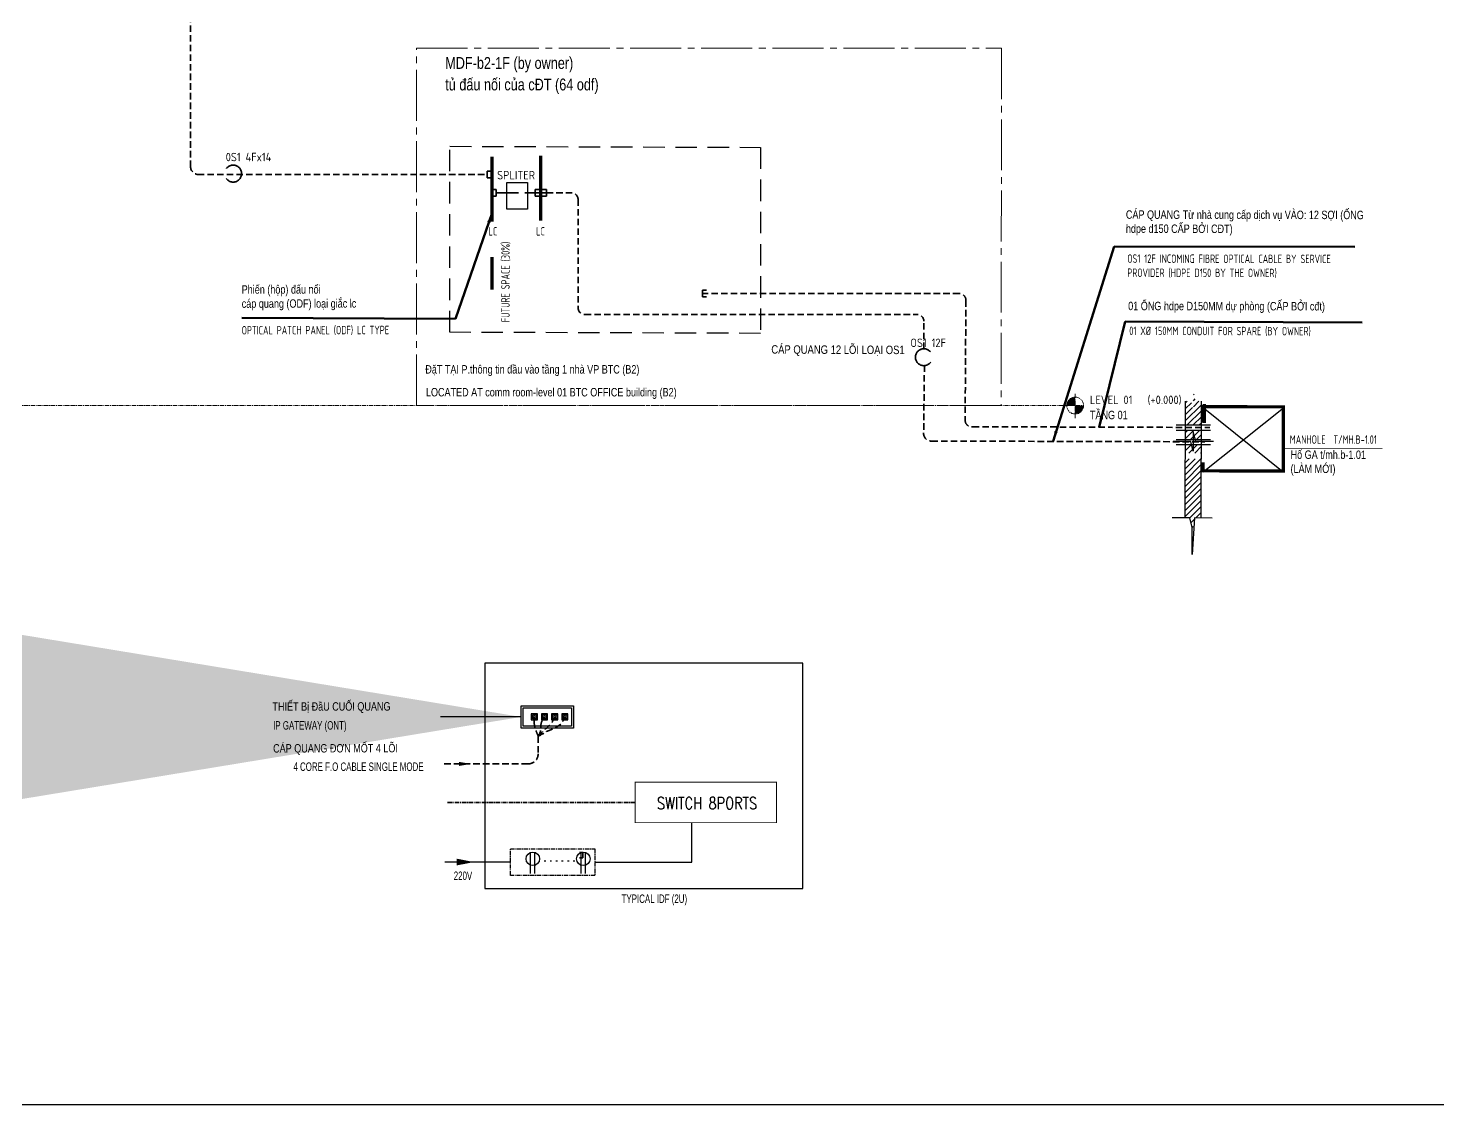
# Model space of a CAD drawing. Header units: millimetres. Extents: x -197 to 1453, y -101 to 618.
# Drawn here: x 376.7 to 793.7, y -101.4 to 217.1 of the extents above; entities that cross this region are included whole.
import ezdxf
from ezdxf.enums import TextEntityAlignment as Align

# ---------------------------------------------------------------- set-up
doc = ezdxf.new("R2010")
doc.units = ezdxf.units.MM
for name, pattern in [('HC-B_EC0-112 ZONE B-TELEPHONE & DATA SYSTEM SCHEMATIC (200529)$0$HIDDEN', [0.375, 0.25, -0.125]), ('HC-B_EC0-112 ZONE B-TELEPHONE & DATA SYSTEM SCHEMATIC (200529)$0$x-219010-E-00_Tell & Data System Schematic$0$CENTER', [2, 1.25, -0.25, 0.25, -0.25]), ('HC-B_EC0-112 ZONE B-TELEPHONE & DATA SYSTEM SCHEMATIC (200529)$0$x-219010-E-00_Tell & Data System Schematic$0$GEC-COMM_CENTER2', [28.575, 19.05, -3.175, 3.175, -3.175]), ('HC-B_EC0-112 ZONE B-TELEPHONE & DATA SYSTEM SCHEMATIC (200529)$0$x-219010-E-00_Tell & Data System Schematic$0$GEC-COMM_DOT2', [3.175, 0, -3.175]), ('HC-B_EC0-112 ZONE B-TELEPHONE & DATA SYSTEM SCHEMATIC (200529)$0$x-219010-E-00_Tell & Data System Schematic$0$GEC-COMM_HIDDEN', [9.525, 6.35, -3.175]), ('HC-B_EC0-112 ZONE B-TELEPHONE & DATA SYSTEM SCHEMATIC (200529)$0$x-219010-E-00_Tell & Data System Schematic$0$P-GEC_CPIP 1 CENTER2', [21.05, 15.05, -2, 2, -2]), ('HC-B_EC0-112 ZONE B-TELEPHONE & DATA SYSTEM SCHEMATIC (200529)$0$xx-219010_E-Tell & Data System Floor line$0$CENTER', [2, 1.25, -0.25, 0.25, -0.25])]:
    doc.linetypes.add(name, pattern=pattern)
for name, color, linetype in [('HC-B_EC0-112 ZONE B-TELEPHONE & DATA SYSTEM SCHEMATIC (200529)$0$E-BBAR', 3, 'Continuous'), ('HC-B_EC0-112 ZONE B-TELEPHONE & DATA SYSTEM SCHEMATIC (200529)$0$E-SCH', 3, 'Continuous'), ('HC-B_EC0-112 ZONE B-TELEPHONE & DATA SYSTEM SCHEMATIC (200529)$0$E-TEL_DATA', 3, 'Continuous'), ('HC-B_EC0-112 ZONE B-TELEPHONE & DATA SYSTEM SCHEMATIC (200529)$0$E-TXT25', 7, 'Continuous'), ('HC-B_EC0-112 ZONE B-TELEPHONE & DATA SYSTEM SCHEMATIC (200529)$0$GEC- E-TEXT', 7, 'Continuous'), ('HC-B_EC0-112 ZONE B-TELEPHONE & DATA SYSTEM SCHEMATIC (200529)$0$GEC-E-COMM-ENCL', 7, 'HC-B_EC0-112 ZONE B-TELEPHONE & DATA SYSTEM SCHEMATIC (200529)$0$x-219010-E-00_Tell & Data System Schematic$0$GEC-COMM_CENTER2'), ('HC-B_EC0-112 ZONE B-TELEPHONE & DATA SYSTEM SCHEMATIC (200529)$0$GEC-E-COMM-POWR-WIRE', 4, 'Continuous'), ('HC-B_EC0-112 ZONE B-TELEPHONE & DATA SYSTEM SCHEMATIC (200529)$0$GEC-G-ANNO-TEXT-EN', 7, 'Continuous'), ('HC-B_EC0-112 ZONE B-TELEPHONE & DATA SYSTEM SCHEMATIC (200529)$0$GEC-G-ANNO-TEXT-VN', 7, 'Continuous')]:
    doc.layers.add(name, color=color, linetype=linetype)
for name, color, linetype, lineweight in [('HC-B_EC0-112 ZONE B-TELEPHONE & DATA SYSTEM SCHEMATIC (200529)$0$E-Cabling', 2, 'Continuous', 20), ('HC-B_EC0-112 ZONE B-TELEPHONE & DATA SYSTEM SCHEMATIC (200529)$0$E-TXT-25VN', 7, 'Continuous', 25), ('HC-B_EC0-112 ZONE B-TELEPHONE & DATA SYSTEM SCHEMATIC (200529)$0$GEC-E-COMM-CABLE-CAT6', 3, 'HC-B_EC0-112 ZONE B-TELEPHONE & DATA SYSTEM SCHEMATIC (200529)$0$x-219010-E-00_Tell & Data System Schematic$0$CENTER', 35), ('HC-B_EC0-112 ZONE B-TELEPHONE & DATA SYSTEM SCHEMATIC (200529)$0$GEC-E-COMM-EQPM', 6, 'Continuous', 30), ('HC-B_EC0-112 ZONE B-TELEPHONE & DATA SYSTEM SCHEMATIC (200529)$0$GEC-E-COMM-FEED', 5, 'HC-B_EC0-112 ZONE B-TELEPHONE & DATA SYSTEM SCHEMATIC (200529)$0$x-219010-E-00_Tell & Data System Schematic$0$CENTER', 50), ('HC-B_EC0-112 ZONE B-TELEPHONE & DATA SYSTEM SCHEMATIC (200529)$0$GEC-E-COMM-LEADER', 10, 'Continuous', 20), ('HC-B_EC0-112 ZONE B-TELEPHONE & DATA SYSTEM SCHEMATIC (200529)$0$GEC-E-COMM-OPTICAL FIBER- 4F', 5, 'HC-B_EC0-112 ZONE B-TELEPHONE & DATA SYSTEM SCHEMATIC (200529)$0$x-219010-E-00_Tell & Data System Schematic$0$GEC-COMM_HIDDEN', 35), ('HC-B_EC0-112 ZONE B-TELEPHONE & DATA SYSTEM SCHEMATIC (200529)$0$GEC-E-DIAG-BORD', 7, 'HC-B_EC0-112 ZONE B-TELEPHONE & DATA SYSTEM SCHEMATIC (200529)$0$x-219010-E-00_Tell & Data System Schematic$0$CENTER', 18), ('HC-B_EC0-112 ZONE B-TELEPHONE & DATA SYSTEM SCHEMATIC (200529)$0$GEC-E-DIAG-EQPM', 6, 'Continuous', 30), ('HC-B_EC0-112 ZONE B-TELEPHONE & DATA SYSTEM SCHEMATIC (200529)$0$GEC-G-DIAG-FLOR', 8, 'HC-B_EC0-112 ZONE B-TELEPHONE & DATA SYSTEM SCHEMATIC (200529)$0$x-219010-E-00_Tell & Data System Schematic$0$CENTER', 9), ('HC-B_EC0-112 ZONE B-TELEPHONE & DATA SYSTEM SCHEMATIC (200529)$0$xx-219010_E-Tell & Data System Floor line$0$GEC-G-DIAG-FLOR', 8, 'HC-B_EC0-112 ZONE B-TELEPHONE & DATA SYSTEM SCHEMATIC (200529)$0$xx-219010_E-Tell & Data System Floor line$0$CENTER', 9)]:
    doc.layers.add(name, color=color, linetype=linetype, lineweight=lineweight)
doc.styles.add('HC-B_EC0-112 ZONE B-TELEPHONE & DATA SYSTEM SCHEMATIC (200529)$0$ICE-VN', font='vn_vni.shx', dxfattribs={"width": 0.7})
doc.styles.add('HC-B_EC0-112 ZONE B-TELEPHONE & DATA SYSTEM SCHEMATIC (200529)$0$Standard', font='simplex.shx')
doc.styles.add('HC-B_EC0-112 ZONE B-TELEPHONE & DATA SYSTEM SCHEMATIC (200529)$0$x-219010-E-00_Tell & Data System Schematic$0$GEC-EN_Text Style-2.5mm-Isocp', font='isocp.shx', dxfattribs={"width": 0.8, "height": 2.5})
doc.styles.add('HC-B_EC0-112 ZONE B-TELEPHONE & DATA SYSTEM SCHEMATIC (200529)$0$x-219010-E-00_Tell & Data System Schematic$0$GEC-Text stype-EN', font='isocp.shx', dxfattribs={"height": 2.5})
doc.styles.add('HC-B_EC0-112 ZONE B-TELEPHONE & DATA SYSTEM SCHEMATIC (200529)$0$x-219010-E-00_Tell & Data System Schematic$0$GEC-VN_Text Style-2.5mm-Hoatbif-WF 0.8', font='hoatbif.shx', dxfattribs={"width": 0.8, "height": 2.5})
doc.styles.add('HC-B_EC0-112 ZONE B-TELEPHONE & DATA SYSTEM SCHEMATIC (200529)$0$x-219010-E-00_Tell & Data System Schematic$0$GEC-VN_Text Style_Arial-2.5mm', font='arial_0.ttf', dxfattribs={"width": 0.8, "height": 2.5})
doc.styles.add('HC-B_EC0-112 ZONE B-TELEPHONE & DATA SYSTEM SCHEMATIC (200529)$0$xx-219010_E-Tell & Data System Floor line$0$GEC-EN_Text Style-2.5mm-Isocp', font='isocp.shx', dxfattribs={"height": 2.5})
doc.styles.add('HC-B_EC0-112 ZONE B-TELEPHONE & DATA SYSTEM SCHEMATIC (200529)$0$xx-219010_E-Tell & Data System Floor line$0$GEC-VN_Text Style-2.5mm-Hoatbif-WF 0.8', font='hoatbif.shx', dxfattribs={"width": 0.8, "height": 2.5})
doc.dimstyles.new('HC-B_EC0-112 ZONE B-TELEPHONE & DATA SYSTEM SCHEMATIC (200529)$0$ISO-25', dxfattribs={"dimtxt": 2.5, "dimasz": 2.5, "dimexe": 1.25, "dimexo": 0.625, "dimtad": 1, "dimtxsty": 'HC-B_EC0-112 ZONE B-TELEPHONE & DATA SYSTEM SCHEMATIC (200529)$0$Standard', "dimcen": 2.5, "dimadec": 0, "dimazin": 0, "dimtfac": 1, "dimtmove": 0, "dimatfit": 3, "dimfxl": 1, "dimarcsym": 0})
doc.dimstyles.new('HC-B_EC0-112 ZONE B-TELEPHONE & DATA SYSTEM SCHEMATIC (200529)$0$x-219010-E-00_Tell & Data System Schematic$0$GEC-DIM STYLE-1', dxfattribs={"dimtxt": 2.5, "dimasz": 0.5, "dimexe": 0.18, "dimexo": 2, "dimgap": 0.18, "dimtad": 1, "dimtoh": 1, "dimdec": 0, "dimzin": 0, "dimdsep": 46, "dimtxsty": 'HC-B_EC0-112 ZONE B-TELEPHONE & DATA SYSTEM SCHEMATIC (200529)$0$x-219010-E-00_Tell & Data System Schematic$0$GEC-EN_Text Style-2.5mm-Isocp', "dimcen": 0.09, "dimclrd": 1, "dimclre": 1, "dimclrt": 256, "dimadec": 0, "dimazin": 0, "dimtfac": 1, "dimtdec": 0, "dimtofl": 0, "dimtmove": 0, "dimatfit": 3, "dimfxl": 1, "dimtolj": 1, "dimtzin": 0, "dimarcsym": 0})

# ---------------------------------------------------------------- blocks, each defined once
blk = doc.blocks.new('HC-B_EC0-112 ZONE B-TELEPHONE & DATA SYSTEM SCHEMATIC (200529)$0$xx-219010_E-Tell & Data System Floor line$0$GEC-M&E_ELEVATION LEVEL')
at = {"lineweight": 9}
h = blk.add_hatch(color=251, dxfattribs=at)
edge = h.paths.add_edge_path(flags=0)
edge.add_line((0, 0), (-2.5, 0))
edge.add_arc((0, 0), 2.5, 90, 180, ccw=False)
edge.add_line((0, 2.5), (0, 0))
h = blk.add_hatch(color=251, dxfattribs=at)
edge = h.paths.add_edge_path(flags=0)
edge.add_line((0, 0), (2.5, 0))
edge.add_arc((0, 0), 2.5, -90, 0, ccw=False)
edge.add_line((0, -2.5), (0, 0))
for p, q in [((-3.75, 0), (2.5, 0)), ((0, -3.75), (0, 3.75))]:
    blk.add_line(p, q, dxfattribs=at)
blk.add_circle((0, 0), 2.5, dxfattribs=at)
at = {"color": 7, "style": 'HC-B_EC0-112 ZONE B-TELEPHONE & DATA SYSTEM SCHEMATIC (200529)$0$xx-219010_E-Tell & Data System Floor line$0$GEC-EN_Text Style-2.5mm-Isocp'}
for tag, p in [('GEC-NAME', (4.07, 0.43)), ('DESCRIPTION-1', (4.07, -3.07)), ('DESCRIPTION-2', (4.07, -6.57)), ('SPARE', (4.07, -10.07))]:
    blk.add_attdef(tag, p, '', height=2.5, dxfattribs=at)
blk = doc.blocks.new('HC-B_EC0-112 ZONE B-TELEPHONE & DATA SYSTEM SCHEMATIC (200529)$0$xx-219010_E-Tell & Data System Floor line', base_point=(-18, 186.01))
at = {"layer": 'HC-B_EC0-112 ZONE B-TELEPHONE & DATA SYSTEM SCHEMATIC (200529)$0$xx-219010_E-Tell & Data System Floor line$0$GEC-G-DIAG-FLOR'}
blk.add_line((3.32, 291.46), (756.25, 291.46), dxfattribs=at)
ref = blk.add_blockref('HC-B_EC0-112 ZONE B-TELEPHONE & DATA SYSTEM SCHEMATIC (200529)$0$xx-219010_E-Tell & Data System Floor line$0$GEC-M&E_ELEVATION LEVEL', (756.25, 291.46), dxfattribs=at)
ref.add_attrib('GEC-NAME', 'LEVEL 01', (760.62, 291.89), dxfattribs={"layer": '0', "color": 7, "height": 2.5, "style": 'HC-B_EC0-112 ZONE B-TELEPHONE & DATA SYSTEM SCHEMATIC (200529)$0$xx-219010_E-Tell & Data System Floor line$0$GEC-EN_Text Style-2.5mm-Isocp'})
ref.add_attrib('DESCRIPTION-1', 'TÇNG 01', (760.62, 287.42), dxfattribs={"layer": '0', "color": 7, "height": 2.5, "style": 'HC-B_EC0-112 ZONE B-TELEPHONE & DATA SYSTEM SCHEMATIC (200529)$0$xx-219010_E-Tell & Data System Floor line$0$GEC-VN_Text Style-2.5mm-Hoatbif-WF 0.8', "width": 0.8})
ref.add_attrib('DESCRIPTION-2', '(+0.000)', (777.68, 291.89), dxfattribs={"layer": '0', "color": 7, "height": 2.5, "style": 'HC-B_EC0-112 ZONE B-TELEPHONE & DATA SYSTEM SCHEMATIC (200529)$0$xx-219010_E-Tell & Data System Floor line$0$GEC-EN_Text Style-2.5mm-Isocp'})
blk = doc.blocks.new('HC-B_EC0-112 ZONE B-TELEPHONE & DATA SYSTEM SCHEMATIC (200529)$0$x-219010-E-00_Tell & Data System Schematic$0$GEC-E_COMMS-CONNECTION')
for p, q in [((0, 1), (0, -1)), ((0, 1), (1.25, 1)), ((0, -1), (1.25, -1))]:
    blk.add_line(p, q)
at = {"color": 7, "style": 'HC-B_EC0-112 ZONE B-TELEPHONE & DATA SYSTEM SCHEMATIC (200529)$0$x-219010-E-00_Tell & Data System Schematic$0$GEC-EN_Text Style-2.5mm-Isocp'}
for tag, p in [('GEC-NAME', (5.97, 2.04)), ('DESCRIPTION-1', (5.97, -1.46)), ('DESCRIPTION-2', (5.97, -4.96)), ('SPARE', (5.97, -8.46))]:
    blk.add_attdef(tag, p, '', height=2.5, dxfattribs=at)
blk = doc.blocks.new('HC-B_EC0-112 ZONE B-TELEPHONE & DATA SYSTEM SCHEMATIC (200529)$0$x-219010-E-00_Tell & Data System Schematic$0$GEC-E_COMMS-DENOTES NUMBER OF FIRES')
for points in [[(0.57, 1.87, 0, 1, 0), (-0.38, 0.4, 0, 0, 0), (-1.7, -1.84, 0, 0, 0)], [(1.43, 1.38, 0, 1, 0), (0.51, -0.21, 0, 0, 0), (-0.77, -2.38, 0, 0, 0)]]:
    blk.add_lwpolyline(points, format="xyseb")
blk.add_circle((0, 0), 2.5)
at = {"color": 7, "style": 'HC-B_EC0-112 ZONE B-TELEPHONE & DATA SYSTEM SCHEMATIC (200529)$0$x-219010-E-00_Tell & Data System Schematic$0$GEC-EN_Text Style-2.5mm-Isocp'}
for tag, p in [('GEC-NAME', (4.35, 2.97)), ('DESCRIPTION-1', (4.35, -0.53)), ('DESCRIPTION-2', (4.35, -4.03)), ('SPARE', (4.35, -7.53))]:
    blk.add_attdef(tag, p, '', height=2.5, dxfattribs=at)
blk = doc.blocks.new('HC-B_EC0-112 ZONE B-TELEPHONE & DATA SYSTEM SCHEMATIC (200529)$0$x-219010-E-00_Tell & Data System Schematic$0$GEC-E_M_RECEPTACLE-DUPLEX-WALL')
for p, q in [((-0.8, 0), (-0.8, 7.86)), ((0.8, 0), (0.8, 7.86))]:
    blk.add_line(p, q)
blk.add_circle((0, 5.49), 2.5)
at = {"style": 'HC-B_EC0-112 ZONE B-TELEPHONE & DATA SYSTEM SCHEMATIC (200529)$0$x-219010-E-00_Tell & Data System Schematic$0$GEC-Text stype-EN'}
for tag, p in [('1300', (7.34, 7.23)), ('AC', (7.34, 3.21)), ('IP54', (7.34, -1.01)), ('OTHER', (7.34, -4.98))]:
    blk.add_attdef(tag, text='', height=2.5, dxfattribs=at).set_placement(p, align=Align.MIDDLE_LEFT)
blk = doc.blocks.new('HC-B_EC0-112 ZONE B-TELEPHONE & DATA SYSTEM SCHEMATIC (200529)')
at = {"layer": 'HC-B_EC0-112 ZONE B-TELEPHONE & DATA SYSTEM SCHEMATIC (200529)$0$GEC-E-COMM-EQPM', "linetype": 'Continuous'}
h = blk.add_hatch(dxfattribs=at)
h.set_pattern_fill('ANSI31', color=256, scale=10, style=0)
h.set_pattern_definition([(45, (880924.9846, -831778.8763), (-0.8838834765, 0.8838834765), [])])
h.paths.add_polyline_path([(723.68, 78.84), (718.93, 78.85), (718.95, 89.67), (723.69, 89.66)])
h.paths.add_polyline_path([(723.71, 99.77), (718.97, 99.77), (718.98, 106.75), (720.64, 106.75), (721.35, 103.9), (721.36, 109.6), (722.06, 106.75), (723.72, 106.75)])
h.paths.add_polyline_path([(718.93, 78.85), (723.68, 78.84), (723.66, 72.2), (721.7, 72.2), (720.98, 67.46), (720.98, 69.35), (720.28, 72.2), (718.92, 72.2)])
h.paths.add_polyline_path([(723.7, 93.96), (723.7, 91.36), (718.95, 91.37), (718.96, 93.96)])
h.paths.add_polyline_path([(723.71, 98.16), (723.7, 95.42), (718.96, 95.42), (718.96, 98.16)])
for points in [[(-196.95, 617.68), (1453.09, 617.68), (1453.09, -101.37), (-196.95, -101.37)], [(518.26, 171.38), (524.44, 171.38), (524.44, 163.49), (518.26, 163.49)]]:
    blk.add_lwpolyline(points, close=True)
for points in [[(529.36, -29.24), (529.82, -29.24)], [(531.08, -29.24), (531.54, -29.24)], [(532.79, -29.24), (533.26, -29.24)], [(534.51, -29.24), (534.97, -29.24)], [(536.23, -29.24), (536.69, -29.24)], [(537.94, -29.24), (538.41, -29.24)]]:
    blk.add_lwpolyline(points)
at = {"layer": 'HC-B_EC0-112 ZONE B-TELEPHONE & DATA SYSTEM SCHEMATIC (200529)$0$E-BBAR', "const_width": 0.288}
blk.add_lwpolyline([(598.04, -5.94), (556.24, -5.94), (556.24, -17.92), (598.04, -17.92)], close=True, dxfattribs=at)
at = {"layer": 'HC-B_EC0-112 ZONE B-TELEPHONE & DATA SYSTEM SCHEMATIC (200529)$0$E-Cabling'}
for centre in [(526.44, 13.35), (529.44, 13.35), (532.44, 13.35), (535.44, 13.35)]:
    blk.add_circle(centre, 0.334, dxfattribs=at)
at = {"layer": 'HC-B_EC0-112 ZONE B-TELEPHONE & DATA SYSTEM SCHEMATIC (200529)$0$E-SCH', "ltscale": 1000}
blk.add_solid([(504.14, 0.06), (507.74, -0.54), (504.14, -1.14)], dxfattribs=at)
at = {"layer": 'HC-B_EC0-112 ZONE B-TELEPHONE & DATA SYSTEM SCHEMATIC (200529)$0$E-TEL_DATA', "color": 1}
for points in [[(511.79, -37.37), (605.83, -37.37), (605.83, 29.26), (511.79, 29.26)], [(523.14, 16.05), (537.4, 16.05), (537.4, 10.65), (523.14, 10.65)], [(525.54, 12.45), (527.34, 12.45), (527.34, 14.25), (525.54, 14.25)], [(528.54, 12.45), (530.34, 12.45), (530.34, 14.25), (528.54, 14.25)], [(531.54, 12.45), (533.34, 12.45), (533.34, 14.25), (531.54, 14.25)], [(534.54, 12.45), (536.34, 12.45), (536.34, 14.25), (534.54, 14.25)]]:
    blk.add_lwpolyline(points, close=True, dxfattribs=at)
at = {"layer": 'HC-B_EC0-112 ZONE B-TELEPHONE & DATA SYSTEM SCHEMATIC (200529)$0$E-TEL_DATA'}
blk.add_lwpolyline([(522.54, 16.65), (538, 16.65), (538, 10.05), (522.54, 10.05)], close=True, dxfattribs=at)
at = {"layer": 'HC-B_EC0-112 ZONE B-TELEPHONE & DATA SYSTEM SCHEMATIC (200529)$0$E-TEL_DATA', "color": 2}
for points in [[(527.04, 13.95), (527.04, 12.75), (525.84, 12.75), (525.84, 13.95)], [(530.04, 13.95), (530.04, 12.75), (528.84, 12.75), (528.84, 13.95)], [(533.04, 13.95), (533.04, 12.75), (531.84, 12.75), (531.84, 13.95)], [(536.04, 13.95), (536.04, 12.75), (534.84, 12.75), (534.84, 13.95)]]:
    blk.add_lwpolyline(points, close=True, dxfattribs=at)
at = {"layer": 'HC-B_EC0-112 ZONE B-TELEPHONE & DATA SYSTEM SCHEMATIC (200529)$0$E-TXT25', "color": 1, "linetype": 'HC-B_EC0-112 ZONE B-TELEPHONE & DATA SYSTEM SCHEMATIC (200529)$0$HIDDEN', "lineweight": -2}
blk.add_lwpolyline([(508.58, -29.57, 0, 2, 0), (503.46, -29.57, 2, 2, 0)], format="xyseb", dxfattribs=at)
at = {"layer": 'HC-B_EC0-112 ZONE B-TELEPHONE & DATA SYSTEM SCHEMATIC (200529)$0$GEC-E-COMM-CABLE-CAT6'}
blk.add_lwpolyline([(556.24, -11.93), (500.62, -11.93)], dxfattribs=at)
at = {"layer": 'HC-B_EC0-112 ZONE B-TELEPHONE & DATA SYSTEM SCHEMATIC (200529)$0$GEC-E-COMM-ENCL', "linetype": 'HC-B_EC0-112 ZONE B-TELEPHONE & DATA SYSTEM SCHEMATIC (200529)$0$x-219010-E-00_Tell & Data System Schematic$0$GEC-COMM_HIDDEN'}
blk.add_lwpolyline([(501.48, 182.12), (593.35, 181.8), (593.35, 126.8), (501.48, 127.12)], close=True, dxfattribs=at)
at = {"layer": 'HC-B_EC0-112 ZONE B-TELEPHONE & DATA SYSTEM SCHEMATIC (200529)$0$GEC-E-COMM-EQPM'}
for p, q in [((718.92, 72.2), (718.98, 106.75)), ((723.66, 72.2), (723.72, 106.75)), ((747.97, 104.7), (724.21, 85.75)), ((747.94, 85.71), (724.24, 104.74)), ((716.24, 99.78), (726.4, 99.76)), ((716.24, 98.17), (726.4, 98.15)), ((716.23, 93.97), (726.39, 93.95)), ((716.24, 95.43), (726.4, 95.41)), ((719.08, 78.51), (718.93, 78.66))]:
    blk.add_line(p, q, dxfattribs=at)
at = {"layer": 'HC-B_EC0-112 ZONE B-TELEPHONE & DATA SYSTEM SCHEMATIC (200529)$0$GEC-E-COMM-EQPM', "const_width": 0.949}
for points in [[(724.23, 100.37), (724.24, 105.11), (747.97, 105.07), (747.94, 86.09), (724.21, 86.13), (724.21, 88.62)], [(724.62, 100.32), (724.62, 105.91)]]:
    blk.add_lwpolyline(points, dxfattribs=at)
at = {"layer": 'HC-B_EC0-112 ZONE B-TELEPHONE & DATA SYSTEM SCHEMATIC (200529)$0$GEC-E-COMM-EQPM'}
for points in [[(727.26, 94.8), (722.04, 94.81), (721.34, 97.66), (721.33, 91.96), (720.62, 94.81), (715.4, 94.82)], [(726.92, 72.19), (721.7, 72.2), (720.97, 61.41), (720.98, 69.35), (720.28, 72.2), (715.06, 72.21)]]:
    blk.add_lwpolyline(points, dxfattribs=at)
at = {"layer": 'HC-B_EC0-112 ZONE B-TELEPHONE & DATA SYSTEM SCHEMATIC (200529)$0$GEC-E-COMM-FEED', "const_width": 1}
for points in [[(513.94, 179.09), (513.94, 159.88)], [(528.31, 179.33), (528.31, 160.13)]]:
    blk.add_lwpolyline(points, dxfattribs=at)
at = {"layer": 'HC-B_EC0-112 ZONE B-TELEPHONE & DATA SYSTEM SCHEMATIC (200529)$0$GEC-E-COMM-FEED', "linetype": 'HC-B_EC0-112 ZONE B-TELEPHONE & DATA SYSTEM SCHEMATIC (200529)$0$x-219010-E-00_Tell & Data System Schematic$0$GEC-COMM_DOT2', "const_width": 1}
blk.add_lwpolyline([(513.94, 149.43), (513.94, 139.75)], dxfattribs=at)
at = {"layer": 'HC-B_EC0-112 ZONE B-TELEPHONE & DATA SYSTEM SCHEMATIC (200529)$0$GEC-E-COMM-LEADER'}
blk.add_line((747.95, 92.81), (777.15, 92.73), dxfattribs=at)
at = {"layer": 'HC-B_EC0-112 ZONE B-TELEPHONE & DATA SYSTEM SCHEMATIC (200529)$0$GEC-E-COMM-OPTICAL FIBER- 4F'}
for p, q in [((515.37, 168.39), (526.69, 168.39)), ((523.59, 168.39), (530.05, 168.39))]:
    blk.add_line(p, q, dxfattribs=at)
at = {"layer": 'HC-B_EC0-112 ZONE B-TELEPHONE & DATA SYSTEM SCHEMATIC (200529)$0$GEC-E-COMM-OPTICAL FIBER- 4F', "ltscale": 0.3}
for p, q in [((530.05, 168.39), (537.37, 168.39)), ((539.37, 166.39), (539.37, 134.38)), ((541.37, 132.38), (639.64, 132.38)), ((641.64, 122.24), (641.64, 130.38))]:
    blk.add_line(p, q, dxfattribs=at)
at = {"layer": 'HC-B_EC0-112 ZONE B-TELEPHONE & DATA SYSTEM SCHEMATIC (200529)$0$GEC-E-COMM-OPTICAL FIBER- 4F', "linetype": 'HC-B_EC0-112 ZONE B-TELEPHONE & DATA SYSTEM SCHEMATIC (200529)$0$x-219010-E-00_Tell & Data System Schematic$0$GEC-COMM_HIDDEN', "ltscale": 0.3}
blk.add_lwpolyline([(440.2, 228.6), (426.68, 228.47, 0.411493), (424.7, 226.47), (424.7, 176.31, 0.372602), (426.89, 173.78), (512.51, 173.78)], format="xyb", dxfattribs=at)
at = {"layer": 'HC-B_EC0-112 ZONE B-TELEPHONE & DATA SYSTEM SCHEMATIC (200529)$0$GEC-E-COMM-OPTICAL FIBER- 4F', "ltscale": 0.3}
for points in [[(575.95, 138.6), (652.07, 138.6, -0.415092), (654.07, 136.59), (653.86, 100.94, 0.438645), (656.13, 99.18), (726.19, 98.97)], [(641.81, 117.34), (641.58, 97.03, 0.412953), (643.87, 94.94), (724.76, 94.74)], [(527.57, 7.6), (527.57, 2.46, -0.414214), (524.57, -0.54), (499.21, -0.54)]]:
    blk.add_lwpolyline(points, format="xyb", dxfattribs=at)
for centre, start, end in [((537.37, 166.39), 0, 90), ((541.37, 134.38), 180, 270), ((639.64, 130.38), 0, 90)]:
    blk.add_arc(centre, 2, start, end, dxfattribs=at)
for points in [[(527.57, 7.6), (526.81, 9.57), (526.38, 11.65), (526.44, 13.35)], [(527.57, 7.6), (528.33, 9.57), (528.45, 11.48), (529.44, 13.35)], [(527.57, 7.6), (529.46, 9.58), (531.45, 11.48), (532.44, 13.35)], [(527.57, 7.6), (531.27, 9.58), (534.45, 11.48), (535.44, 13.35)]]:
    blk.add_spline(points, degree=3, dxfattribs=at)
at = {"layer": 'HC-B_EC0-112 ZONE B-TELEPHONE & DATA SYSTEM SCHEMATIC (200529)$0$GEC-E-COMM-POWR-WIRE'}
blk.add_line((519.36, -29.57), (499.98, -29.57), dxfattribs=at)
blk.add_lwpolyline([(544.37, -29.62), (573, -29.62), (573, -17.92)], dxfattribs=at)
at = {"layer": 'HC-B_EC0-112 ZONE B-TELEPHONE & DATA SYSTEM SCHEMATIC (200529)$0$GEC-E-DIAG-BORD', "lineweight": 30}
blk.add_lwpolyline([(519.36, -25.63), (544.37, -25.68), (544.37, -33.55), (519.36, -33.5)], close=True, dxfattribs=at)
at = {"layer": 'HC-B_EC0-112 ZONE B-TELEPHONE & DATA SYSTEM SCHEMATIC (200529)$0$GEC-G-DIAG-FLOR', "linetype": 'HC-B_EC0-112 ZONE B-TELEPHONE & DATA SYSTEM SCHEMATIC (200529)$0$x-219010-E-00_Tell & Data System Schematic$0$P-GEC_CPIP 1 CENTER2'}
blk.add_lwpolyline([(491.62, 211.14), (664.59, 211.14), (664.51, 105.45), (491.54, 105.45)], close=True, dxfattribs=at)
blk.add_blockref('HC-B_EC0-112 ZONE B-TELEPHONE & DATA SYSTEM SCHEMATIC (200529)$0$xx-219010_E-Tell & Data System Floor line', (-87.86, 0))
at = {"layer": 'HC-B_EC0-112 ZONE B-TELEPHONE & DATA SYSTEM SCHEMATIC (200529)$0$GEC-E-COMM-OPTICAL FIBER- 4F'}
ref = blk.add_blockref('HC-B_EC0-112 ZONE B-TELEPHONE & DATA SYSTEM SCHEMATIC (200529)$0$x-219010-E-00_Tell & Data System Schematic$0$GEC-E_COMMS-DENOTES NUMBER OF FIRES', (437.36, 174.05), dxfattribs=at)
ref.add_attrib('GEC-NAME', '0S1 4Fx14', (435.14, 177.7), dxfattribs={"layer": '0', "color": 7, "height": 2.5, "style": 'HC-B_EC0-112 ZONE B-TELEPHONE & DATA SYSTEM SCHEMATIC (200529)$0$x-219010-E-00_Tell & Data System Schematic$0$GEC-EN_Text Style-2.5mm-Isocp'})
for p in [(512.51, 173.78), (526.69, 168.39), (576.13, 138.6)]:
    blk.add_blockref('HC-B_EC0-112 ZONE B-TELEPHONE & DATA SYSTEM SCHEMATIC (200529)$0$x-219010-E-00_Tell & Data System Schematic$0$GEC-E_COMMS-CONNECTION', p, dxfattribs=at)
at = {"layer": 'HC-B_EC0-112 ZONE B-TELEPHONE & DATA SYSTEM SCHEMATIC (200529)$0$GEC-E-COMM-OPTICAL FIBER- 4F', "rotation": 180}
for p in [(515.19, 168.39), (530.05, 168.39)]:
    blk.add_blockref('HC-B_EC0-112 ZONE B-TELEPHONE & DATA SYSTEM SCHEMATIC (200529)$0$x-219010-E-00_Tell & Data System Schematic$0$GEC-E_COMMS-CONNECTION', p, dxfattribs=at)
at = {"layer": 'HC-B_EC0-112 ZONE B-TELEPHONE & DATA SYSTEM SCHEMATIC (200529)$0$GEC-E-COMM-OPTICAL FIBER- 4F'}
ref = blk.add_blockref('HC-B_EC0-112 ZONE B-TELEPHONE & DATA SYSTEM SCHEMATIC (200529)$0$x-219010-E-00_Tell & Data System Schematic$0$GEC-E_COMMS-DENOTES NUMBER OF FIRES', (641.63, 119.74), dxfattribs=dict(at, xscale=-1, rotation=359.7839406240342))
ref.add_attrib('GEC-NAME', 'OS1 12F', (637.66, 122.77), dxfattribs={"layer": '0', "color": 7, "height": 2.5, "rotation": 359.7839, "style": 'HC-B_EC0-112 ZONE B-TELEPHONE & DATA SYSTEM SCHEMATIC (200529)$0$x-219010-E-00_Tell & Data System Schematic$0$GEC-EN_Text Style-2.5mm-Isocp'})
ref.add_attrib('DESCRIPTION-1', 'CÁP QUANG 12 LÕI LOẠI OS1', (596.52, 120.8), dxfattribs={"layer": '0', "color": 7, "height": 2.5, "rotation": 359.7839, "style": 'HC-B_EC0-112 ZONE B-TELEPHONE & DATA SYSTEM SCHEMATIC (200529)$0$x-219010-E-00_Tell & Data System Schematic$0$GEC-VN_Text Style_Arial-2.5mm', "width": 0.8})
at = {"layer": 'HC-B_EC0-112 ZONE B-TELEPHONE & DATA SYSTEM SCHEMATIC (200529)$0$GEC-E-COMM-OPTICAL FIBER- 4F', "xscale": -0.8, "yscale": 0.8, "zscale": 0.8}
blk.add_blockref('HC-B_EC0-112 ZONE B-TELEPHONE & DATA SYSTEM SCHEMATIC (200529)$0$x-219010-E-00_Tell & Data System Schematic$0$GEC-E_COMMS-CONNECTION', (540.76, -27.53), dxfattribs=at)
at = {"layer": 'HC-B_EC0-112 ZONE B-TELEPHONE & DATA SYSTEM SCHEMATIC (200529)$0$GEC-E-DIAG-EQPM', "xscale": 0.8, "yscale": 0.8, "zscale": 0.8}
for p in [(525.98, -33), (540.91, -33)]:
    blk.add_blockref('HC-B_EC0-112 ZONE B-TELEPHONE & DATA SYSTEM SCHEMATIC (200529)$0$x-219010-E-00_Tell & Data System Schematic$0$GEC-E_M_RECEPTACLE-DUPLEX-WALL', p, dxfattribs=at)
at = {"layer": 'HC-B_EC0-112 ZONE B-TELEPHONE & DATA SYSTEM SCHEMATIC (200529)$0$E-TXT-25VN', "linetype": 'ByBlock', "lineweight": -2, "style": 'HC-B_EC0-112 ZONE B-TELEPHONE & DATA SYSTEM SCHEMATIC (200529)$0$ICE-VN', "width": 0.7}
for s, p in [('IP GATEWAY (ONT)', (449.18, 9.61)), ('220V', (502.59, -34.87))]:
    blk.add_text(s, height=2.5, dxfattribs=at).set_placement(p)
for s, p in [('4 CORE F.O CABLE SINGLE MODE', (493.67, -2.61)), ('TYPICAL IDF (2U)', (571.62, -41.66))]:
    blk.add_text(s, height=2.5, dxfattribs=at).set_placement(p, align=Align.RIGHT)
at = {"layer": 'HC-B_EC0-112 ZONE B-TELEPHONE & DATA SYSTEM SCHEMATIC (200529)$0$E-TXT25', "color": 2, "style": 'HC-B_EC0-112 ZONE B-TELEPHONE & DATA SYSTEM SCHEMATIC (200529)$0$Standard', "width": 0.8}
blk.add_text('SWITCH 8PORTS', height=3.5, dxfattribs=at).set_placement((577.52, -12.15), align=Align.MIDDLE_CENTER)
at = {"layer": 'HC-B_EC0-112 ZONE B-TELEPHONE & DATA SYSTEM SCHEMATIC (200529)$0$GEC- E-TEXT', "style": 'HC-B_EC0-112 ZONE B-TELEPHONE & DATA SYSTEM SCHEMATIC (200529)$0$x-219010-E-00_Tell & Data System Schematic$0$GEC-Text stype-EN'}
blk.add_text('SPLITER', height=2.5, dxfattribs=at).set_placement((521.03, 173.59), align=Align.MIDDLE_CENTER)
at = {"layer": 'HC-B_EC0-112 ZONE B-TELEPHONE & DATA SYSTEM SCHEMATIC (200529)$0$GEC-G-ANNO-TEXT-EN', "char_height": 2.5, "attachment_point": 1, "style": 'HC-B_EC0-112 ZONE B-TELEPHONE & DATA SYSTEM SCHEMATIC (200529)$0$x-219010-E-00_Tell & Data System Schematic$0$GEC-EN_Text Style-2.5mm-Isocp'}
for insert in [(512.89, 158.24), (526.97, 158.24)]:
    blk.add_mtext_dynamic_manual_height_columns('LC', width=10.3454, gutter_width=12.5, heights=[0], dxfattribs=dict(at, insert=insert))
for s, width, heights, insert, rotation in [('FUTURE SPACE (30%)', 38.625, [0], (516.64, 130.11), 90), ('OS1 12F INCOMING FIBRE OPTICAL CABLE BY SERVICE PROVIDER (HDPE D150 BY THE OWNER)', 71.2495, [7.04], (701.82, 150.16), 359.9016), ('OPTICAL PATCH PANEL (ODF) LC TYPE', 57.6936, [0], (439.87, 128.97), 0.0984), ('01 X{\\Fisocp|c136;Ø} 150MM CONDUIT FOR SPARE (BY OWNER)', 57.6936, [0], (702.39, 128.79), 359.9016), ('MANHOLE  T/MH.B-1.01', 57.6936, [0], (749.88, 96.67), 359.9016)]:
    blk.add_mtext_dynamic_manual_height_columns(s, width=width, gutter_width=12.5, heights=heights, dxfattribs=dict(at, insert=insert, rotation=rotation))
at = {"layer": 'HC-B_EC0-112 ZONE B-TELEPHONE & DATA SYSTEM SCHEMATIC (200529)$0$GEC-G-ANNO-TEXT-VN', "attachment_point": 1, "style": 'HC-B_EC0-112 ZONE B-TELEPHONE & DATA SYSTEM SCHEMATIC (200529)$0$x-219010-E-00_Tell & Data System Schematic$0$GEC-VN_Text Style-2.5mm-Hoatbif-WF 0.8'}
for s, width, heights, insert, char_height in [('MDF-b2-1F (by owner)', 70.1722, [11.2], (500.08, 208.52), 3.5), ('tñ ®Êu nèi cña c§T (64 odf)', 109.988, [0], (500.08, 202.16), 3.5), ('§ÆT T¹I P.th«ng tin ®Çu vµo tÇng 1 nhµ VP BTC (B2)', 109.988, [0], (494.18, 117.41), 2.5), ('LOCATED AT comm room-level 01 BTC OFFICE building (B2) ', 108.5777, [0], (494.37, 110.65), 2.5)]:
    blk.add_mtext_dynamic_manual_height_columns(s, width=width, gutter_width=12.5, heights=heights, dxfattribs=dict(at, insert=insert, char_height=char_height))
at = {"layer": 'HC-B_EC0-112 ZONE B-TELEPHONE & DATA SYSTEM SCHEMATIC (200529)$0$GEC-G-ANNO-TEXT-VN', "char_height": 2.5, "attachment_point": 1, "style": 'HC-B_EC0-112 ZONE B-TELEPHONE & DATA SYSTEM SCHEMATIC (200529)$0$x-219010-E-00_Tell & Data System Schematic$0$GEC-VN_Text Style-2.5mm-Hoatbif-WF 0.8'}
for s, width, insert, rotation in [('\\pt25,75;C¸P QUANG Tõ nhµ cung cÊp dÞch vô VµO: 12 SîI (èNG hdpe d150 CÊP BëI C§T)', 76.8066, (701.4, 163.19), 359.9016), ('\\pt50;PhiÕn (hép) ®Êu nèi \\Pc¸p quang (ODF) lo¹i gi¾c lc', 75.366, (439.87, 141.02), 0.0984), ('\\pt50;01 èNG hdpe D150MM dù phßng (CÊP BëI c®t)', 90.503, (702.08, 136.16), 359.9016), ('Hè GA t/mh.b-1.01\\P(LµM MíI)', 45.8578, (750.11, 92.18), 359.9016), ('\\pt50;THIÕT BÞ §ÇU CUèI QUANG', 75.366, (448.97, 17.67), 0.0984), ('\\pt50;C¸P QUANG §¥N MèT 4 LâI', 75.366, (449.17, 5.31), 0.0984)]:
    blk.add_mtext_dynamic_manual_height_columns(s, width=width, gutter_width=12.5, heights=[0], dxfattribs=dict(at, insert=insert, rotation=rotation))
blk.add_leader([(522.54, 13.35), (498.67, 13.35)], dimstyle='HC-B_EC0-112 ZONE B-TELEPHONE & DATA SYSTEM SCHEMATIC (200529)$0$ISO-25', override={"dimasz": 250})
at = {"layer": 'HC-B_EC0-112 ZONE B-TELEPHONE & DATA SYSTEM SCHEMATIC (200529)$0$GEC-E-COMM-LEADER'}
for points in [[(513.94, 162.44), (503.16, 131.09), (439.89, 131.38)], [(679.87, 94.9), (697.88, 152.54), (769.08, 152.41)], [(693.48, 99.1), (701.15, 130.34), (771.32, 130.06)]]:
    blk.add_leader(points, dimstyle='HC-B_EC0-112 ZONE B-TELEPHONE & DATA SYSTEM SCHEMATIC (200529)$0$x-219010-E-00_Tell & Data System Schematic$0$GEC-DIM STYLE-1', override={"dimasz": 3, "dimgap": 0.18, "dimtad": 0, "dimclrd": 256, "dimlwd": 65535}, dxfattribs=at)

msp = doc.modelspace()

# ---------------------------------------------------------------- block references
msp.add_blockref('HC-B_EC0-112 ZONE B-TELEPHONE & DATA SYSTEM SCHEMATIC (200529)', (0, 0))

doc.saveas('drawing.dxf')
